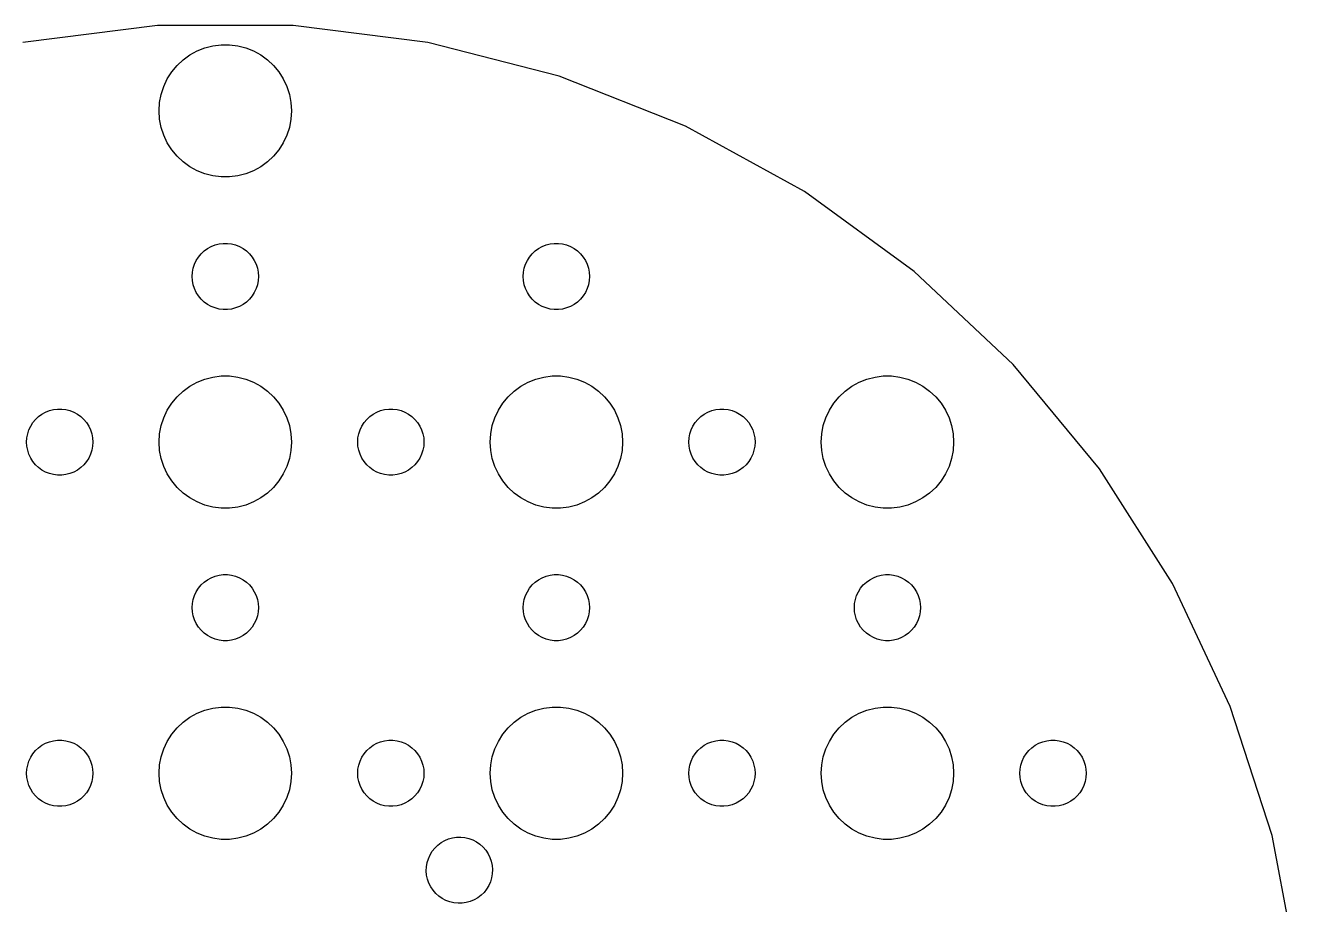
# Model space of a CAD drawing. Header units: metres. Extents: x -52 to 52, y -52 to 272.
# Drawn here: x -9.1 to 48.6, y 119.1 to 158.9 of the extents above; entities that cross this region are included whole.
import ezdxf

# ---------------------------------------------------------------- set-up
doc = ezdxf.new("R2010")
doc.units = ezdxf.units.M

msp = doc.modelspace()

# ---------------------------------------------------------------- linework, layer by layer
for p, q in [((-3.07462, 158.87), (-9.17535, 158.099)), ((3.07462, 158.87), (-3.07462, 158.87)), ((9.17535, 158.099), (3.07462, 158.87)), ((-0.927048, 157.853), (-0.562134, 157.947)), ((-0.562134, 157.947), (-0.18837, 157.994)), ((-0.18837, 157.994), (0.18837, 157.994)), ((0.18837, 157.994), (0.562134, 157.947)), ((0.562134, 157.947), (0.927048, 157.853)), ((15.1314, 156.57), (9.17535, 158.099)), ((-1.91226, 157.312), (-1.60747, 157.533)), ((-1.60747, 157.533), (-1.27733, 157.714)), ((-1.27733, 157.714), (-0.927048, 157.853)), ((0.927048, 157.853), (1.27733, 157.714)), ((1.27733, 157.714), (1.60747, 157.533)), ((1.60747, 157.533), (1.91226, 157.312)), ((-2.42705, 156.763), (-2.1869, 157.054)), ((-2.1869, 157.054), (-1.91226, 157.312)), ((1.91226, 157.312), (2.1869, 157.054)), ((2.1869, 157.054), (2.42705, 156.763)), ((-2.78932, 156.104), (-2.62891, 156.445)), ((-2.62891, 156.445), (-2.42705, 156.763)), ((2.42705, 156.763), (2.62891, 156.445)), ((2.62891, 156.445), (2.78932, 156.104)), ((20.8488, 154.306), (15.1314, 156.57)), ((-2.97633, 155.376), (-2.90575, 155.746)), ((-2.90575, 155.746), (-2.78932, 156.104)), ((2.78932, 156.104), (2.90575, 155.746)), ((2.90575, 155.746), (2.97633, 155.376)), ((-3, 155), (-2.97633, 155.376)), ((2.97633, 155.376), (3, 155)), ((-2.97633, 154.624), (-3, 155)), ((-2.90575, 154.254), (-2.97633, 154.624)), ((2.97633, 154.624), (2.90575, 154.254)), ((3, 155), (2.97633, 154.624)), ((-2.78932, 153.896), (-2.90575, 154.254)), ((-2.62891, 153.555), (-2.78932, 153.896)), ((2.78932, 153.896), (2.62891, 153.555)), ((2.90575, 154.254), (2.78932, 153.896)), ((26.2374, 151.344), (20.8488, 154.306)), ((-2.42705, 153.237), (-2.62891, 153.555)), ((2.62891, 153.555), (2.42705, 153.237)), ((-2.1869, 152.946), (-2.42705, 153.237)), ((-1.91226, 152.688), (-2.1869, 152.946)), ((2.1869, 152.946), (1.91226, 152.688)), ((2.42705, 153.237), (2.1869, 152.946)), ((-1.60747, 152.467), (-1.91226, 152.688)), ((-1.27733, 152.286), (-1.60747, 152.467)), ((-0.927048, 152.147), (-1.27733, 152.286)), ((1.27733, 152.286), (0.927048, 152.147)), ((1.60747, 152.467), (1.27733, 152.286)), ((1.91226, 152.688), (1.60747, 152.467)), ((-0.562134, 152.053), (-0.927048, 152.147)), ((-0.18837, 152.006), (-0.562134, 152.053)), ((0.18837, 152.006), (-0.18837, 152.006)), ((0.562134, 152.053), (0.18837, 152.006)), ((0.927048, 152.147), (0.562134, 152.053)), ((31.2123, 147.729), (26.2374, 151.344)), ((-0.956131, 148.656), (-0.803726, 148.766)), ((-0.803726, 148.766), (-0.638657, 148.857)), ((-0.638657, 148.857), (-0.463516, 148.927)), ((-0.463516, 148.927), (-0.281067, 148.973)), ((-0.281067, 148.973), (-0.094177, 148.997)), ((-0.094177, 148.997), (0.094177, 148.997)), ((0.094177, 148.997), (0.281067, 148.973)), ((0.281067, 148.973), (0.463516, 148.927)), ((0.463516, 148.927), (0.638657, 148.857)), ((0.638657, 148.857), (0.803726, 148.766)), ((0.803726, 148.766), (0.956131, 148.656)), ((14.0439, 148.656), (14.1963, 148.766)), ((14.1963, 148.766), (14.3613, 148.857)), ((14.3613, 148.857), (14.5365, 148.927)), ((14.5365, 148.927), (14.7189, 148.973)), ((14.7189, 148.973), (14.9058, 148.997)), ((14.9058, 148.997), (15.0942, 148.997)), ((15.0942, 148.997), (15.2811, 148.973)), ((15.2811, 148.973), (15.4635, 148.927)), ((15.4635, 148.927), (15.6387, 148.857)), ((15.6387, 148.857), (15.8037, 148.766)), ((15.8037, 148.766), (15.9561, 148.656)), ((-1.39465, 148.052), (-1.31445, 148.223)), ((-1.31445, 148.223), (-1.21352, 148.382)), ((-1.21352, 148.382), (-1.09344, 148.527)), ((-1.09344, 148.527), (-0.956131, 148.656)), ((0.956131, 148.656), (1.09344, 148.527)), ((1.09344, 148.527), (1.21352, 148.382)), ((1.21352, 148.382), (1.31445, 148.223)), ((1.31445, 148.223), (1.39465, 148.052)), ((13.6053, 148.052), (13.6855, 148.223)), ((13.6855, 148.223), (13.7865, 148.382)), ((13.7865, 148.382), (13.9065, 148.527)), ((13.9065, 148.527), (14.0439, 148.656)), ((15.9561, 148.656), (16.0934, 148.527)), ((16.0934, 148.527), (16.2135, 148.382)), ((16.2135, 148.382), (16.3145, 148.223)), ((16.3145, 148.223), (16.3947, 148.052)), ((-1.5, 147.5), (-1.48816, 147.688)), ((-1.48816, 147.688), (-1.45287, 147.873)), ((-1.45287, 147.873), (-1.39465, 148.052)), ((1.39465, 148.052), (1.45287, 147.873)), ((1.45287, 147.873), (1.48816, 147.688)), ((1.48816, 147.688), (1.5, 147.5)), ((13.5, 147.5), (13.5118, 147.688)), ((13.5118, 147.688), (13.5471, 147.873)), ((13.5471, 147.873), (13.6053, 148.052)), ((16.3947, 148.052), (16.4529, 147.873)), ((16.4529, 147.873), (16.4882, 147.688)), ((16.4882, 147.688), (16.5, 147.5)), ((35.6949, 143.52), (31.2123, 147.729)), ((-1.48816, 147.312), (-1.5, 147.5)), ((-1.45287, 147.127), (-1.48816, 147.312)), ((-1.39465, 146.948), (-1.45287, 147.127)), ((1.45287, 147.127), (1.39465, 146.948)), ((1.48816, 147.312), (1.45287, 147.127)), ((1.5, 147.5), (1.48816, 147.312)), ((13.5118, 147.312), (13.5, 147.5)), ((13.5471, 147.127), (13.5118, 147.312)), ((13.6053, 146.948), (13.5471, 147.127)), ((16.4529, 147.127), (16.3947, 146.948)), ((16.4882, 147.312), (16.4529, 147.127)), ((16.5, 147.5), (16.4882, 147.312)), ((-1.31445, 146.777), (-1.39465, 146.948)), ((-1.21352, 146.618), (-1.31445, 146.777)), ((-1.09344, 146.473), (-1.21352, 146.618)), ((-0.956131, 146.344), (-1.09344, 146.473)), ((1.09344, 146.473), (0.956131, 146.344)), ((1.21352, 146.618), (1.09344, 146.473)), ((1.31445, 146.777), (1.21352, 146.618)), ((1.39465, 146.948), (1.31445, 146.777)), ((13.6855, 146.777), (13.6053, 146.948)), ((13.7865, 146.618), (13.6855, 146.777)), ((13.9065, 146.473), (13.7865, 146.618)), ((14.0439, 146.344), (13.9065, 146.473)), ((16.0934, 146.473), (15.9561, 146.344)), ((16.2135, 146.618), (16.0934, 146.473)), ((16.3145, 146.777), (16.2135, 146.618)), ((16.3947, 146.948), (16.3145, 146.777)), ((-0.803726, 146.234), (-0.956131, 146.344)), ((-0.638657, 146.143), (-0.803726, 146.234)), ((-0.463516, 146.073), (-0.638657, 146.143)), ((-0.281067, 146.027), (-0.463516, 146.073)), ((-0.094177, 146.003), (-0.281067, 146.027)), ((0.094177, 146.003), (-0.094177, 146.003)), ((0.281067, 146.027), (0.094177, 146.003)), ((0.463516, 146.073), (0.281067, 146.027)), ((0.638657, 146.143), (0.463516, 146.073)), ((0.803726, 146.234), (0.638657, 146.143)), ((0.956131, 146.344), (0.803726, 146.234)), ((14.1963, 146.234), (14.0439, 146.344)), ((14.3613, 146.143), (14.1963, 146.234)), ((14.5365, 146.073), (14.3613, 146.143)), ((14.7189, 146.027), (14.5365, 146.073)), ((14.9058, 146.003), (14.7189, 146.027)), ((15.0942, 146.003), (14.9058, 146.003)), ((15.2811, 146.027), (15.0942, 146.003)), ((15.4635, 146.073), (15.2811, 146.027)), ((15.6387, 146.143), (15.4635, 146.073)), ((15.8037, 146.234), (15.6387, 146.143)), ((15.9561, 146.344), (15.8037, 146.234)), ((39.6146, 138.782), (35.6949, 143.52)), ((-0.927048, 142.853), (-0.562134, 142.947)), ((-0.562134, 142.947), (-0.18837, 142.994)), ((-0.18837, 142.994), (0.18837, 142.994)), ((0.18837, 142.994), (0.562134, 142.947)), ((0.562134, 142.947), (0.927048, 142.853)), ((14.0729, 142.853), (14.4379, 142.947)), ((14.4379, 142.947), (14.8116, 142.994)), ((14.8116, 142.994), (15.1884, 142.994)), ((15.1884, 142.994), (15.5621, 142.947)), ((15.5621, 142.947), (15.927, 142.853)), ((29.0729, 142.853), (29.4379, 142.947)), ((29.4379, 142.947), (29.8116, 142.994)), ((29.8116, 142.994), (30.1884, 142.994)), ((30.1884, 142.994), (30.5621, 142.947)), ((30.5621, 142.947), (30.927, 142.853)), ((-1.91226, 142.312), (-1.60747, 142.533)), ((-1.60747, 142.533), (-1.27733, 142.714)), ((-1.27733, 142.714), (-0.927048, 142.853)), ((0.927048, 142.853), (1.27733, 142.714)), ((1.27733, 142.714), (1.60747, 142.533)), ((1.60747, 142.533), (1.91226, 142.312)), ((13.0877, 142.312), (13.3925, 142.533)), ((13.3925, 142.533), (13.7227, 142.714)), ((13.7227, 142.714), (14.0729, 142.853)), ((15.927, 142.853), (16.2773, 142.714)), ((16.2773, 142.714), (16.6075, 142.533)), ((16.6075, 142.533), (16.9123, 142.312)), ((28.0877, 142.312), (28.3925, 142.533)), ((28.3925, 142.533), (28.7227, 142.714)), ((28.7227, 142.714), (29.0729, 142.853)), ((30.927, 142.853), (31.2773, 142.714)), ((31.2773, 142.714), (31.6075, 142.533)), ((31.6075, 142.533), (31.9123, 142.312)), ((-2.42705, 141.763), (-2.1869, 142.054)), ((-2.1869, 142.054), (-1.91226, 142.312)), ((1.91226, 142.312), (2.1869, 142.054)), ((2.1869, 142.054), (2.42705, 141.763)), ((12.5729, 141.763), (12.8131, 142.054)), ((12.8131, 142.054), (13.0877, 142.312)), ((16.9123, 142.312), (17.1869, 142.054)), ((17.1869, 142.054), (17.427, 141.763)), ((27.5729, 141.763), (27.8131, 142.054)), ((27.8131, 142.054), (28.0877, 142.312)), ((31.9123, 142.312), (32.1869, 142.054)), ((32.1869, 142.054), (32.427, 141.763)), ((-8.45613, 141.156), (-8.30373, 141.266)), ((-8.30373, 141.266), (-8.13866, 141.357)), ((-8.13866, 141.357), (-7.96352, 141.427)), ((-7.96352, 141.427), (-7.78107, 141.473)), ((-7.78107, 141.473), (-7.59418, 141.497)), ((-7.59418, 141.497), (-7.40581, 141.497)), ((-7.40581, 141.497), (-7.21892, 141.473)), ((-7.21892, 141.473), (-7.03647, 141.427)), ((-7.03647, 141.427), (-6.86133, 141.357)), ((-6.86133, 141.357), (-6.69626, 141.266)), ((-6.69626, 141.266), (-6.54385, 141.156)), ((-2.78932, 141.104), (-2.62891, 141.445)), ((-2.62891, 141.445), (-2.42705, 141.763)), ((2.42705, 141.763), (2.62891, 141.445)), ((2.62891, 141.445), (2.78932, 141.104)), ((6.54385, 141.156), (6.69626, 141.266)), ((6.69626, 141.266), (6.86133, 141.357)), ((6.86133, 141.357), (7.03647, 141.427)), ((7.03647, 141.427), (7.21892, 141.473)), ((7.21892, 141.473), (7.40581, 141.497)), ((7.40581, 141.497), (7.59418, 141.497)), ((7.59418, 141.497), (7.78107, 141.473)), ((7.78107, 141.473), (7.96352, 141.427)), ((7.96352, 141.427), (8.13866, 141.357)), ((8.13866, 141.357), (8.30373, 141.266)), ((8.30373, 141.266), (8.45613, 141.156)), ((12.2107, 141.104), (12.3711, 141.445)), ((12.3711, 141.445), (12.5729, 141.763)), ((17.427, 141.763), (17.6289, 141.445)), ((17.6289, 141.445), (17.7893, 141.104)), ((21.5439, 141.156), (21.6963, 141.266)), ((21.6963, 141.266), (21.8613, 141.357)), ((21.8613, 141.357), (22.0365, 141.427)), ((22.0365, 141.427), (22.2189, 141.473)), ((22.2189, 141.473), (22.4058, 141.497)), ((22.4058, 141.497), (22.5942, 141.497)), ((22.5942, 141.497), (22.7811, 141.473)), ((22.7811, 141.473), (22.9635, 141.427)), ((22.9635, 141.427), (23.1387, 141.357)), ((23.1387, 141.357), (23.3037, 141.266)), ((23.3037, 141.266), (23.4561, 141.156)), ((27.2107, 141.104), (27.3711, 141.445)), ((27.3711, 141.445), (27.5729, 141.763)), ((32.427, 141.763), (32.6289, 141.445)), ((32.6289, 141.445), (32.7893, 141.104)), ((-8.89465, 140.552), (-8.81445, 140.723)), ((-8.81445, 140.723), (-8.71352, 140.882)), ((-8.71352, 140.882), (-8.59344, 141.027)), ((-8.59344, 141.027), (-8.45613, 141.156)), ((-6.54385, 141.156), (-6.40654, 141.027)), ((-6.40654, 141.027), (-6.28647, 140.882)), ((-6.28647, 140.882), (-6.18553, 140.723)), ((-6.18553, 140.723), (-6.10533, 140.552)), ((-2.97633, 140.376), (-2.90575, 140.746)), ((-2.90575, 140.746), (-2.78932, 141.104)), ((2.78932, 141.104), (2.90575, 140.746)), ((2.90575, 140.746), (2.97633, 140.376)), ((6.10533, 140.552), (6.18553, 140.723)), ((6.18553, 140.723), (6.28647, 140.882)), ((6.28647, 140.882), (6.40654, 141.027)), ((6.40654, 141.027), (6.54385, 141.156)), ((8.45613, 141.156), (8.59344, 141.027)), ((8.59344, 141.027), (8.71352, 140.882)), ((8.71352, 140.882), (8.81445, 140.723)), ((8.81445, 140.723), (8.89465, 140.552)), ((12.0237, 140.376), (12.0942, 140.746)), ((12.0942, 140.746), (12.2107, 141.104)), ((17.7893, 141.104), (17.9057, 140.746)), ((17.9057, 140.746), (17.9763, 140.376)), ((21.1053, 140.552), (21.1855, 140.723)), ((21.1855, 140.723), (21.2865, 140.882)), ((21.2865, 140.882), (21.4065, 141.027)), ((21.4065, 141.027), (21.5439, 141.156)), ((23.4561, 141.156), (23.5934, 141.027)), ((23.5934, 141.027), (23.7135, 140.882)), ((23.7135, 140.882), (23.8145, 140.723)), ((23.8145, 140.723), (23.8947, 140.552)), ((27.0237, 140.376), (27.0942, 140.746)), ((27.0942, 140.746), (27.2107, 141.104)), ((32.7893, 141.104), (32.9057, 140.746)), ((32.9057, 140.746), (32.9763, 140.376)), ((-9, 140), (-8.98816, 140.188)), ((-8.98816, 140.188), (-8.95287, 140.373)), ((-8.95287, 140.373), (-8.89465, 140.552)), ((-6.10533, 140.552), (-6.04712, 140.373)), ((-6.04712, 140.373), (-6.01183, 140.188)), ((-6.01183, 140.188), (-6, 140)), ((-3, 140), (-2.97633, 140.376)), ((2.97633, 140.376), (3, 140)), ((6, 140), (6.01183, 140.188)), ((6.01183, 140.188), (6.04712, 140.373)), ((6.04712, 140.373), (6.10533, 140.552)), ((8.89465, 140.552), (8.95287, 140.373)), ((8.95287, 140.373), (8.98816, 140.188)), ((8.98816, 140.188), (9, 140)), ((12, 140), (12.0237, 140.376)), ((17.9763, 140.376), (18, 140)), ((21, 140), (21.0118, 140.188)), ((21.0118, 140.188), (21.0471, 140.373)), ((21.0471, 140.373), (21.1053, 140.552)), ((23.8947, 140.552), (23.9529, 140.373)), ((23.9529, 140.373), (23.9882, 140.188)), ((23.9882, 140.188), (24, 140)), ((27, 140), (27.0237, 140.376)), ((32.9763, 140.376), (33, 140)), ((-8.98816, 139.812), (-9, 140)), ((-8.95287, 139.627), (-8.98816, 139.812)), ((-8.89465, 139.448), (-8.95287, 139.627)), ((-6.04712, 139.627), (-6.10533, 139.448)), ((-6.01183, 139.812), (-6.04712, 139.627)), ((-6, 140), (-6.01183, 139.812)), ((-2.97633, 139.624), (-3, 140)), ((-2.90575, 139.254), (-2.97633, 139.624)), ((2.97633, 139.624), (2.90575, 139.254)), ((3, 140), (2.97633, 139.624)), ((6.01183, 139.812), (6, 140)), ((6.04712, 139.627), (6.01183, 139.812)), ((6.10533, 139.448), (6.04712, 139.627)), ((8.95287, 139.627), (8.89465, 139.448)), ((8.98816, 139.812), (8.95287, 139.627)), ((9, 140), (8.98816, 139.812)), ((12.0237, 139.624), (12, 140)), ((12.0942, 139.254), (12.0237, 139.624)), ((17.9763, 139.624), (17.9057, 139.254)), ((18, 140), (17.9763, 139.624)), ((21.0118, 139.812), (21, 140)), ((21.0471, 139.627), (21.0118, 139.812)), ((21.1053, 139.448), (21.0471, 139.627)), ((23.9529, 139.627), (23.8947, 139.448)), ((23.9882, 139.812), (23.9529, 139.627)), ((24, 140), (23.9882, 139.812)), ((27.0237, 139.624), (27, 140)), ((27.0942, 139.254), (27.0237, 139.624)), ((32.9763, 139.624), (32.9057, 139.254)), ((33, 140), (32.9763, 139.624)), ((-8.81445, 139.277), (-8.89465, 139.448)), ((-8.71352, 139.118), (-8.81445, 139.277)), ((-8.59344, 138.973), (-8.71352, 139.118)), ((-8.45613, 138.844), (-8.59344, 138.973)), ((-6.40654, 138.973), (-6.54385, 138.844)), ((-6.28647, 139.118), (-6.40654, 138.973)), ((-6.18553, 139.277), (-6.28647, 139.118)), ((-6.10533, 139.448), (-6.18553, 139.277)), ((-2.78932, 138.896), (-2.90575, 139.254)), ((2.90575, 139.254), (2.78932, 138.896)), ((6.18553, 139.277), (6.10533, 139.448)), ((6.28647, 139.118), (6.18553, 139.277)), ((6.40654, 138.973), (6.28647, 139.118)), ((6.54385, 138.844), (6.40654, 138.973)), ((8.59344, 138.973), (8.45613, 138.844)), ((8.71352, 139.118), (8.59344, 138.973)), ((8.81445, 139.277), (8.71352, 139.118)), ((8.89465, 139.448), (8.81445, 139.277)), ((12.2107, 138.896), (12.0942, 139.254)), ((17.9057, 139.254), (17.7893, 138.896)), ((21.1855, 139.277), (21.1053, 139.448)), ((21.2865, 139.118), (21.1855, 139.277)), ((21.4065, 138.973), (21.2865, 139.118)), ((21.5439, 138.844), (21.4065, 138.973)), ((23.5934, 138.973), (23.4561, 138.844)), ((23.7135, 139.118), (23.5934, 138.973)), ((23.8145, 139.277), (23.7135, 139.118)), ((23.8947, 139.448), (23.8145, 139.277)), ((27.2107, 138.896), (27.0942, 139.254)), ((32.9057, 139.254), (32.7893, 138.896)), ((-8.30373, 138.734), (-8.45613, 138.844)), ((-8.13866, 138.643), (-8.30373, 138.734)), ((-7.96352, 138.573), (-8.13866, 138.643)), ((-7.78107, 138.527), (-7.96352, 138.573)), ((-7.59418, 138.503), (-7.78107, 138.527)), ((-7.40581, 138.503), (-7.59418, 138.503)), ((-7.21892, 138.527), (-7.40581, 138.503)), ((-7.03647, 138.573), (-7.21892, 138.527)), ((-6.86133, 138.643), (-7.03647, 138.573)), ((-6.69626, 138.734), (-6.86133, 138.643)), ((-6.54385, 138.844), (-6.69626, 138.734)), ((-2.62891, 138.555), (-2.78932, 138.896)), ((-2.42705, 138.237), (-2.62891, 138.555)), ((2.62891, 138.555), (2.42705, 138.237)), ((2.78932, 138.896), (2.62891, 138.555)), ((6.69626, 138.734), (6.54385, 138.844)), ((6.86133, 138.643), (6.69626, 138.734)), ((7.03647, 138.573), (6.86133, 138.643)), ((7.21892, 138.527), (7.03647, 138.573)), ((7.40581, 138.503), (7.21892, 138.527)), ((7.59418, 138.503), (7.40581, 138.503)), ((7.78107, 138.527), (7.59418, 138.503)), ((7.96352, 138.573), (7.78107, 138.527)), ((8.13866, 138.643), (7.96352, 138.573)), ((8.30373, 138.734), (8.13866, 138.643)), ((8.45613, 138.844), (8.30373, 138.734)), ((12.3711, 138.555), (12.2107, 138.896)), ((12.5729, 138.237), (12.3711, 138.555)), ((17.6289, 138.555), (17.427, 138.237)), ((17.7893, 138.896), (17.6289, 138.555)), ((21.6963, 138.734), (21.5439, 138.844)), ((21.8613, 138.643), (21.6963, 138.734)), ((22.0365, 138.573), (21.8613, 138.643)), ((22.2189, 138.527), (22.0365, 138.573)), ((22.4058, 138.503), (22.2189, 138.527)), ((22.5942, 138.503), (22.4058, 138.503)), ((22.7811, 138.527), (22.5942, 138.503)), ((22.9635, 138.573), (22.7811, 138.527)), ((23.1387, 138.643), (22.9635, 138.573)), ((23.3037, 138.734), (23.1387, 138.643)), ((23.4561, 138.844), (23.3037, 138.734)), ((27.3711, 138.555), (27.2107, 138.896)), ((27.5729, 138.237), (27.3711, 138.555)), ((32.6289, 138.555), (32.427, 138.237)), ((32.7893, 138.896), (32.6289, 138.555)), ((42.9095, 133.59), (39.6146, 138.782)), ((-2.1869, 137.946), (-2.42705, 138.237)), ((-1.91226, 137.688), (-2.1869, 137.946)), ((2.1869, 137.946), (1.91226, 137.688)), ((2.42705, 138.237), (2.1869, 137.946)), ((12.8131, 137.946), (12.5729, 138.237)), ((13.0877, 137.688), (12.8131, 137.946)), ((17.1869, 137.946), (16.9123, 137.688)), ((17.427, 138.237), (17.1869, 137.946)), ((27.8131, 137.946), (27.5729, 138.237)), ((28.0877, 137.688), (27.8131, 137.946)), ((32.1869, 137.946), (31.9123, 137.688)), ((32.427, 138.237), (32.1869, 137.946)), ((-1.60747, 137.467), (-1.91226, 137.688)), ((-1.27733, 137.286), (-1.60747, 137.467)), ((-0.927048, 137.147), (-1.27733, 137.286)), ((1.27733, 137.286), (0.927048, 137.147)), ((1.60747, 137.467), (1.27733, 137.286)), ((1.91226, 137.688), (1.60747, 137.467)), ((13.3925, 137.467), (13.0877, 137.688)), ((13.7227, 137.286), (13.3925, 137.467)), ((14.0729, 137.147), (13.7227, 137.286)), ((16.2773, 137.286), (15.927, 137.147)), ((16.6075, 137.467), (16.2773, 137.286)), ((16.9123, 137.688), (16.6075, 137.467)), ((28.3925, 137.467), (28.0877, 137.688)), ((28.7227, 137.286), (28.3925, 137.467)), ((29.0729, 137.147), (28.7227, 137.286)), ((31.2773, 137.286), (30.927, 137.147)), ((31.6075, 137.467), (31.2773, 137.286)), ((31.9123, 137.688), (31.6075, 137.467)), ((-0.562134, 137.053), (-0.927048, 137.147)), ((-0.18837, 137.006), (-0.562134, 137.053)), ((0.18837, 137.006), (-0.18837, 137.006)), ((0.562134, 137.053), (0.18837, 137.006)), ((0.927048, 137.147), (0.562134, 137.053)), ((14.4379, 137.053), (14.0729, 137.147)), ((14.8116, 137.006), (14.4379, 137.053)), ((15.1884, 137.006), (14.8116, 137.006)), ((15.5621, 137.053), (15.1884, 137.006)), ((15.927, 137.147), (15.5621, 137.053)), ((29.4379, 137.053), (29.0729, 137.147)), ((29.8116, 137.006), (29.4379, 137.053)), ((30.1884, 137.006), (29.8116, 137.006)), ((30.5621, 137.053), (30.1884, 137.006)), ((30.927, 137.147), (30.5621, 137.053)), ((-0.956131, 133.656), (-0.803726, 133.766)), ((-0.803726, 133.766), (-0.638657, 133.857)), ((-0.638657, 133.857), (-0.463516, 133.927)), ((-0.463516, 133.927), (-0.281067, 133.973)), ((-0.281067, 133.973), (-0.094177, 133.997)), ((-0.094177, 133.997), (0.094177, 133.997)), ((0.094177, 133.997), (0.281067, 133.973)), ((0.281067, 133.973), (0.463516, 133.927)), ((0.463516, 133.927), (0.638657, 133.857)), ((0.638657, 133.857), (0.803726, 133.766)), ((0.803726, 133.766), (0.956131, 133.656)), ((14.0439, 133.656), (14.1963, 133.766)), ((14.1963, 133.766), (14.3613, 133.857)), ((14.3613, 133.857), (14.5365, 133.927)), ((14.5365, 133.927), (14.7189, 133.973)), ((14.7189, 133.973), (14.9058, 133.997)), ((14.9058, 133.997), (15.0942, 133.997)), ((15.0942, 133.997), (15.2811, 133.973)), ((15.2811, 133.973), (15.4635, 133.927)), ((15.4635, 133.927), (15.6387, 133.857)), ((15.6387, 133.857), (15.8037, 133.766)), ((15.8037, 133.766), (15.9561, 133.656)), ((29.0439, 133.656), (29.1963, 133.766)), ((29.1963, 133.766), (29.3613, 133.857)), ((29.3613, 133.857), (29.5365, 133.927)), ((29.5365, 133.927), (29.7189, 133.973)), ((29.7189, 133.973), (29.9058, 133.997)), ((29.9058, 133.997), (30.0942, 133.997)), ((30.0942, 133.997), (30.2811, 133.973)), ((30.2811, 133.973), (30.4635, 133.927)), ((30.4635, 133.927), (30.6387, 133.857)), ((30.6387, 133.857), (30.8037, 133.766)), ((30.8037, 133.766), (30.9561, 133.656)), ((-1.39465, 133.052), (-1.31445, 133.223)), ((-1.31445, 133.223), (-1.21352, 133.382)), ((-1.21352, 133.382), (-1.09344, 133.527)), ((-1.09344, 133.527), (-0.956131, 133.656)), ((0.956131, 133.656), (1.09344, 133.527)), ((1.09344, 133.527), (1.21352, 133.382)), ((1.21352, 133.382), (1.31445, 133.223)), ((1.31445, 133.223), (1.39465, 133.052)), ((13.6053, 133.052), (13.6855, 133.223)), ((13.6855, 133.223), (13.7865, 133.382)), ((13.7865, 133.382), (13.9065, 133.527)), ((13.9065, 133.527), (14.0439, 133.656)), ((15.9561, 133.656), (16.0934, 133.527)), ((16.0934, 133.527), (16.2135, 133.382)), ((16.2135, 133.382), (16.3145, 133.223)), ((16.3145, 133.223), (16.3947, 133.052)), ((28.6053, 133.052), (28.6855, 133.223)), ((28.6855, 133.223), (28.7865, 133.382)), ((28.7865, 133.382), (28.9065, 133.527)), ((28.9065, 133.527), (29.0439, 133.656)), ((30.9561, 133.656), (31.0934, 133.527)), ((31.0934, 133.527), (31.2135, 133.382)), ((31.2135, 133.382), (31.3145, 133.223)), ((31.3145, 133.223), (31.3947, 133.052)), ((45.5277, 128.026), (42.9095, 133.59)), ((-1.5, 132.5), (-1.48816, 132.688)), ((-1.48816, 132.688), (-1.45287, 132.873)), ((-1.45287, 132.873), (-1.39465, 133.052)), ((1.39465, 133.052), (1.45287, 132.873)), ((1.45287, 132.873), (1.48816, 132.688)), ((1.48816, 132.688), (1.5, 132.5)), ((13.5, 132.5), (13.5118, 132.688)), ((13.5118, 132.688), (13.5471, 132.873)), ((13.5471, 132.873), (13.6053, 133.052)), ((16.3947, 133.052), (16.4529, 132.873)), ((16.4529, 132.873), (16.4882, 132.688)), ((16.4882, 132.688), (16.5, 132.5)), ((28.5, 132.5), (28.5118, 132.688)), ((28.5118, 132.688), (28.5471, 132.873)), ((28.5471, 132.873), (28.6053, 133.052)), ((31.3947, 133.052), (31.4529, 132.873)), ((31.4529, 132.873), (31.4882, 132.688)), ((31.4882, 132.688), (31.5, 132.5)), ((-1.48816, 132.312), (-1.5, 132.5)), ((-1.45287, 132.127), (-1.48816, 132.312)), ((-1.39465, 131.948), (-1.45287, 132.127)), ((1.45287, 132.127), (1.39465, 131.948)), ((1.48816, 132.312), (1.45287, 132.127)), ((1.5, 132.5), (1.48816, 132.312)), ((13.5118, 132.312), (13.5, 132.5)), ((13.5471, 132.127), (13.5118, 132.312)), ((13.6053, 131.948), (13.5471, 132.127)), ((16.4529, 132.127), (16.3947, 131.948)), ((16.4882, 132.312), (16.4529, 132.127)), ((16.5, 132.5), (16.4882, 132.312)), ((28.5118, 132.312), (28.5, 132.5)), ((28.5471, 132.127), (28.5118, 132.312)), ((28.6053, 131.948), (28.5471, 132.127)), ((31.4529, 132.127), (31.3947, 131.948)), ((31.4882, 132.312), (31.4529, 132.127)), ((31.5, 132.5), (31.4882, 132.312)), ((-1.31445, 131.777), (-1.39465, 131.948)), ((-1.21352, 131.618), (-1.31445, 131.777)), ((-1.09344, 131.473), (-1.21352, 131.618)), ((-0.956131, 131.344), (-1.09344, 131.473)), ((1.09344, 131.473), (0.956131, 131.344)), ((1.21352, 131.618), (1.09344, 131.473)), ((1.31445, 131.777), (1.21352, 131.618)), ((1.39465, 131.948), (1.31445, 131.777)), ((13.6855, 131.777), (13.6053, 131.948)), ((13.7865, 131.618), (13.6855, 131.777)), ((13.9065, 131.473), (13.7865, 131.618)), ((14.0439, 131.344), (13.9065, 131.473)), ((16.0934, 131.473), (15.9561, 131.344)), ((16.2135, 131.618), (16.0934, 131.473)), ((16.3145, 131.777), (16.2135, 131.618)), ((16.3947, 131.948), (16.3145, 131.777)), ((28.6855, 131.777), (28.6053, 131.948)), ((28.7865, 131.618), (28.6855, 131.777)), ((28.9065, 131.473), (28.7865, 131.618)), ((29.0439, 131.344), (28.9065, 131.473)), ((31.0934, 131.473), (30.9561, 131.344)), ((31.2135, 131.618), (31.0934, 131.473)), ((31.3145, 131.777), (31.2135, 131.618)), ((31.3947, 131.948), (31.3145, 131.777)), ((-0.803726, 131.234), (-0.956131, 131.344)), ((-0.638657, 131.143), (-0.803726, 131.234)), ((-0.463516, 131.073), (-0.638657, 131.143)), ((-0.281067, 131.027), (-0.463516, 131.073)), ((-0.094177, 131.003), (-0.281067, 131.027)), ((0.094177, 131.003), (-0.094177, 131.003)), ((0.281067, 131.027), (0.094177, 131.003)), ((0.463516, 131.073), (0.281067, 131.027)), ((0.638657, 131.143), (0.463516, 131.073)), ((0.803726, 131.234), (0.638657, 131.143)), ((0.956131, 131.344), (0.803726, 131.234)), ((14.1963, 131.234), (14.0439, 131.344)), ((14.3613, 131.143), (14.1963, 131.234)), ((14.5365, 131.073), (14.3613, 131.143)), ((14.7189, 131.027), (14.5365, 131.073)), ((14.9058, 131.003), (14.7189, 131.027)), ((15.0942, 131.003), (14.9058, 131.003)), ((15.2811, 131.027), (15.0942, 131.003)), ((15.4635, 131.073), (15.2811, 131.027)), ((15.6387, 131.143), (15.4635, 131.073)), ((15.8037, 131.234), (15.6387, 131.143)), ((15.9561, 131.344), (15.8037, 131.234)), ((29.1963, 131.234), (29.0439, 131.344)), ((29.3613, 131.143), (29.1963, 131.234)), ((29.5365, 131.073), (29.3613, 131.143)), ((29.7189, 131.027), (29.5365, 131.073)), ((29.9058, 131.003), (29.7189, 131.027)), ((30.0942, 131.003), (29.9058, 131.003)), ((30.2811, 131.027), (30.0942, 131.003)), ((30.4635, 131.073), (30.2811, 131.027)), ((30.6387, 131.143), (30.4635, 131.073)), ((30.8037, 131.234), (30.6387, 131.143)), ((30.9561, 131.344), (30.8037, 131.234)), ((-0.562134, 127.947), (-0.18837, 127.994)), ((-0.18837, 127.994), (0.18837, 127.994)), ((0.18837, 127.994), (0.562134, 127.947)), ((14.4379, 127.947), (14.8116, 127.994)), ((14.8116, 127.994), (15.1884, 127.994)), ((15.1884, 127.994), (15.5621, 127.947)), ((29.4379, 127.947), (29.8116, 127.994)), ((29.8116, 127.994), (30.1884, 127.994)), ((30.1884, 127.994), (30.5621, 127.947)), ((47.4279, 122.177), (45.5277, 128.026)), ((-1.91226, 127.312), (-1.60747, 127.533)), ((-1.60747, 127.533), (-1.27733, 127.714)), ((-1.27733, 127.714), (-0.927048, 127.853)), ((-0.927048, 127.853), (-0.562134, 127.947)), ((0.562134, 127.947), (0.927048, 127.853)), ((0.927048, 127.853), (1.27733, 127.714)), ((1.27733, 127.714), (1.60747, 127.533)), ((1.60747, 127.533), (1.91226, 127.312)), ((13.0877, 127.312), (13.3925, 127.533)), ((13.3925, 127.533), (13.7227, 127.714)), ((13.7227, 127.714), (14.0729, 127.853)), ((14.0729, 127.853), (14.4379, 127.947)), ((15.5621, 127.947), (15.927, 127.853)), ((15.927, 127.853), (16.2773, 127.714)), ((16.2773, 127.714), (16.6075, 127.533)), ((16.6075, 127.533), (16.9123, 127.312)), ((28.0877, 127.312), (28.3925, 127.533)), ((28.3925, 127.533), (28.7227, 127.714)), ((28.7227, 127.714), (29.0729, 127.853)), ((29.0729, 127.853), (29.4379, 127.947)), ((30.5621, 127.947), (30.927, 127.853)), ((30.927, 127.853), (31.2773, 127.714)), ((31.2773, 127.714), (31.6075, 127.533)), ((31.6075, 127.533), (31.9123, 127.312)), ((-2.42705, 126.763), (-2.1869, 127.054)), ((-2.1869, 127.054), (-1.91226, 127.312)), ((1.91226, 127.312), (2.1869, 127.054)), ((2.1869, 127.054), (2.42705, 126.763)), ((12.5729, 126.763), (12.8131, 127.054)), ((12.8131, 127.054), (13.0877, 127.312)), ((16.9123, 127.312), (17.1869, 127.054)), ((17.1869, 127.054), (17.427, 126.763)), ((27.5729, 126.763), (27.8131, 127.054)), ((27.8131, 127.054), (28.0877, 127.312)), ((31.9123, 127.312), (32.1869, 127.054)), ((32.1869, 127.054), (32.427, 126.763)), ((-8.45613, 126.156), (-8.30373, 126.266)), ((-8.30373, 126.266), (-8.13866, 126.357)), ((-8.13866, 126.357), (-7.96352, 126.427)), ((-7.96352, 126.427), (-7.78107, 126.473)), ((-7.78107, 126.473), (-7.59418, 126.497)), ((-7.59418, 126.497), (-7.40581, 126.497)), ((-7.40581, 126.497), (-7.21892, 126.473)), ((-7.21892, 126.473), (-7.03647, 126.427)), ((-7.03647, 126.427), (-6.86133, 126.357)), ((-6.86133, 126.357), (-6.69626, 126.266)), ((-6.69626, 126.266), (-6.54385, 126.156)), ((-2.78932, 126.104), (-2.62891, 126.445)), ((-2.62891, 126.445), (-2.42705, 126.763)), ((2.42705, 126.763), (2.62891, 126.445)), ((2.62891, 126.445), (2.78932, 126.104)), ((6.54385, 126.156), (6.69626, 126.266)), ((6.69626, 126.266), (6.86133, 126.357)), ((6.86133, 126.357), (7.03647, 126.427)), ((7.03647, 126.427), (7.21892, 126.473)), ((7.21892, 126.473), (7.40581, 126.497)), ((7.40581, 126.497), (7.59418, 126.497)), ((7.59418, 126.497), (7.78107, 126.473)), ((7.78107, 126.473), (7.96352, 126.427)), ((7.96352, 126.427), (8.13866, 126.357)), ((8.13866, 126.357), (8.30373, 126.266)), ((8.30373, 126.266), (8.45613, 126.156)), ((12.2107, 126.104), (12.3711, 126.445)), ((12.3711, 126.445), (12.5729, 126.763)), ((17.427, 126.763), (17.6289, 126.445)), ((17.6289, 126.445), (17.7893, 126.104)), ((21.5439, 126.156), (21.6963, 126.266)), ((21.6963, 126.266), (21.8613, 126.357)), ((21.8613, 126.357), (22.0365, 126.427)), ((22.0365, 126.427), (22.2189, 126.473)), ((22.2189, 126.473), (22.4058, 126.497)), ((22.4058, 126.497), (22.5942, 126.497)), ((22.5942, 126.497), (22.7811, 126.473)), ((22.7811, 126.473), (22.9635, 126.427)), ((22.9635, 126.427), (23.1387, 126.357)), ((23.1387, 126.357), (23.3037, 126.266)), ((23.3037, 126.266), (23.4561, 126.156)), ((27.2107, 126.104), (27.3711, 126.445)), ((27.3711, 126.445), (27.5729, 126.763)), ((32.427, 126.763), (32.6289, 126.445)), ((32.6289, 126.445), (32.7893, 126.104)), ((36.5439, 126.156), (36.6963, 126.266)), ((36.6963, 126.266), (36.8613, 126.357)), ((36.8613, 126.357), (37.0365, 126.427)), ((37.0365, 126.427), (37.2189, 126.473)), ((37.2189, 126.473), (37.4058, 126.497)), ((37.4058, 126.497), (37.5942, 126.497)), ((37.5942, 126.497), (37.7811, 126.473)), ((37.7811, 126.473), (37.9635, 126.427)), ((37.9635, 126.427), (38.1387, 126.357)), ((38.1387, 126.357), (38.3037, 126.266)), ((38.3037, 126.266), (38.4561, 126.156)), ((-8.89465, 125.552), (-8.81445, 125.723)), ((-8.81445, 125.723), (-8.71352, 125.882)), ((-8.71352, 125.882), (-8.59344, 126.027)), ((-8.59344, 126.027), (-8.45613, 126.156)), ((-6.54385, 126.156), (-6.40654, 126.027)), ((-6.40654, 126.027), (-6.28647, 125.882)), ((-6.28647, 125.882), (-6.18553, 125.723)), ((-6.18553, 125.723), (-6.10533, 125.552)), ((-2.97633, 125.376), (-2.90575, 125.746)), ((-2.90575, 125.746), (-2.78932, 126.104)), ((2.78932, 126.104), (2.90575, 125.746)), ((2.90575, 125.746), (2.97633, 125.376)), ((6.10533, 125.552), (6.18553, 125.723)), ((6.18553, 125.723), (6.28647, 125.882)), ((6.28647, 125.882), (6.40654, 126.027)), ((6.40654, 126.027), (6.54385, 126.156)), ((8.45613, 126.156), (8.59344, 126.027)), ((8.59344, 126.027), (8.71352, 125.882)), ((8.71352, 125.882), (8.81445, 125.723)), ((8.81445, 125.723), (8.89465, 125.552)), ((12.0237, 125.376), (12.0942, 125.746)), ((12.0942, 125.746), (12.2107, 126.104)), ((17.7893, 126.104), (17.9057, 125.746)), ((17.9057, 125.746), (17.9763, 125.376)), ((21.1053, 125.552), (21.1855, 125.723)), ((21.1855, 125.723), (21.2865, 125.882)), ((21.2865, 125.882), (21.4065, 126.027)), ((21.4065, 126.027), (21.5439, 126.156)), ((23.4561, 126.156), (23.5934, 126.027)), ((23.5934, 126.027), (23.7135, 125.882)), ((23.7135, 125.882), (23.8145, 125.723)), ((23.8145, 125.723), (23.8947, 125.552)), ((27.0237, 125.376), (27.0942, 125.746)), ((27.0942, 125.746), (27.2107, 126.104)), ((32.7893, 126.104), (32.9057, 125.746)), ((32.9057, 125.746), (32.9763, 125.376)), ((36.1053, 125.552), (36.1855, 125.723)), ((36.1855, 125.723), (36.2865, 125.882)), ((36.2865, 125.882), (36.4065, 126.027)), ((36.4065, 126.027), (36.5439, 126.156)), ((38.4561, 126.156), (38.5934, 126.027)), ((38.5934, 126.027), (38.7135, 125.882)), ((38.7135, 125.882), (38.8145, 125.723)), ((38.8145, 125.723), (38.8947, 125.552)), ((-9, 125), (-8.98816, 125.188)), ((-8.98816, 125.188), (-8.95287, 125.373)), ((-8.95287, 125.373), (-8.89465, 125.552)), ((-6.10533, 125.552), (-6.04712, 125.373)), ((-6.04712, 125.373), (-6.01183, 125.188)), ((-6.01183, 125.188), (-6, 125)), ((-3, 125), (-2.97633, 125.376)), ((2.97633, 125.376), (3, 125)), ((6, 125), (6.01183, 125.188)), ((6.01183, 125.188), (6.04712, 125.373)), ((6.04712, 125.373), (6.10533, 125.552)), ((8.89465, 125.552), (8.95287, 125.373)), ((8.95287, 125.373), (8.98816, 125.188)), ((8.98816, 125.188), (9, 125)), ((12, 125), (12.0237, 125.376)), ((17.9763, 125.376), (18, 125)), ((21, 125), (21.0118, 125.188)), ((21.0118, 125.188), (21.0471, 125.373)), ((21.0471, 125.373), (21.1053, 125.552)), ((23.8947, 125.552), (23.9529, 125.373)), ((23.9529, 125.373), (23.9882, 125.188)), ((23.9882, 125.188), (24, 125)), ((27, 125), (27.0237, 125.376)), ((32.9763, 125.376), (33, 125)), ((36, 125), (36.0118, 125.188)), ((36.0118, 125.188), (36.0471, 125.373)), ((36.0471, 125.373), (36.1053, 125.552)), ((38.8947, 125.552), (38.9529, 125.373)), ((38.9529, 125.373), (38.9882, 125.188)), ((38.9882, 125.188), (39, 125)), ((-8.98816, 124.812), (-9, 125)), ((-8.95287, 124.627), (-8.98816, 124.812)), ((-8.89465, 124.448), (-8.95287, 124.627)), ((-6.04712, 124.627), (-6.10533, 124.448)), ((-6.01183, 124.812), (-6.04712, 124.627)), ((-6, 125), (-6.01183, 124.812)), ((-2.97633, 124.624), (-3, 125)), ((-2.90575, 124.254), (-2.97633, 124.624)), ((2.97633, 124.624), (2.90575, 124.254)), ((3, 125), (2.97633, 124.624)), ((6.01183, 124.812), (6, 125)), ((6.04712, 124.627), (6.01183, 124.812)), ((6.10533, 124.448), (6.04712, 124.627)), ((8.95287, 124.627), (8.89465, 124.448)), ((8.98816, 124.812), (8.95287, 124.627)), ((9, 125), (8.98816, 124.812)), ((12.0237, 124.624), (12, 125)), ((12.0942, 124.254), (12.0237, 124.624)), ((17.9763, 124.624), (17.9057, 124.254)), ((18, 125), (17.9763, 124.624)), ((21.0118, 124.812), (21, 125)), ((21.0471, 124.627), (21.0118, 124.812)), ((21.1053, 124.448), (21.0471, 124.627)), ((23.9529, 124.627), (23.8947, 124.448)), ((23.9882, 124.812), (23.9529, 124.627)), ((24, 125), (23.9882, 124.812)), ((27.0237, 124.624), (27, 125)), ((27.0942, 124.254), (27.0237, 124.624)), ((32.9763, 124.624), (32.9057, 124.254)), ((33, 125), (32.9763, 124.624)), ((36.0118, 124.812), (36, 125)), ((36.0471, 124.627), (36.0118, 124.812)), ((36.1053, 124.448), (36.0471, 124.627)), ((38.9529, 124.627), (38.8947, 124.448)), ((38.9882, 124.812), (38.9529, 124.627)), ((39, 125), (38.9882, 124.812)), ((-8.81445, 124.277), (-8.89465, 124.448)), ((-8.71352, 124.118), (-8.81445, 124.277)), ((-8.59344, 123.973), (-8.71352, 124.118)), ((-8.45613, 123.844), (-8.59344, 123.973)), ((-6.40654, 123.973), (-6.54385, 123.844)), ((-6.28647, 124.118), (-6.40654, 123.973)), ((-6.18553, 124.277), (-6.28647, 124.118)), ((-6.10533, 124.448), (-6.18553, 124.277)), ((-2.78932, 123.896), (-2.90575, 124.254)), ((2.90575, 124.254), (2.78932, 123.896)), ((6.18553, 124.277), (6.10533, 124.448)), ((6.28647, 124.118), (6.18553, 124.277)), ((6.40654, 123.973), (6.28647, 124.118)), ((6.54385, 123.844), (6.40654, 123.973)), ((8.59344, 123.973), (8.45613, 123.844)), ((8.71352, 124.118), (8.59344, 123.973)), ((8.81445, 124.277), (8.71352, 124.118)), ((8.89465, 124.448), (8.81445, 124.277)), ((12.2107, 123.896), (12.0942, 124.254)), ((17.9057, 124.254), (17.7893, 123.896)), ((21.1855, 124.277), (21.1053, 124.448)), ((21.2865, 124.118), (21.1855, 124.277)), ((21.4065, 123.973), (21.2865, 124.118)), ((21.5439, 123.844), (21.4065, 123.973)), ((23.5934, 123.973), (23.4561, 123.844)), ((23.7135, 124.118), (23.5934, 123.973)), ((23.8145, 124.277), (23.7135, 124.118)), ((23.8947, 124.448), (23.8145, 124.277)), ((27.2107, 123.896), (27.0942, 124.254)), ((32.9057, 124.254), (32.7893, 123.896)), ((36.1855, 124.277), (36.1053, 124.448)), ((36.2865, 124.118), (36.1855, 124.277)), ((36.4065, 123.973), (36.2865, 124.118)), ((36.5439, 123.844), (36.4065, 123.973)), ((38.5934, 123.973), (38.4561, 123.844)), ((38.7135, 124.118), (38.5934, 123.973)), ((38.8145, 124.277), (38.7135, 124.118)), ((38.8947, 124.448), (38.8145, 124.277)), ((-8.30373, 123.734), (-8.45613, 123.844)), ((-8.13866, 123.643), (-8.30373, 123.734)), ((-7.96352, 123.573), (-8.13866, 123.643)), ((-7.78107, 123.527), (-7.96352, 123.573)), ((-7.59418, 123.503), (-7.78107, 123.527)), ((-7.40581, 123.503), (-7.59418, 123.503)), ((-7.21892, 123.527), (-7.40581, 123.503)), ((-7.03647, 123.573), (-7.21892, 123.527)), ((-6.86133, 123.643), (-7.03647, 123.573)), ((-6.69626, 123.734), (-6.86133, 123.643)), ((-6.54385, 123.844), (-6.69626, 123.734)), ((-2.62891, 123.555), (-2.78932, 123.896)), ((-2.42705, 123.237), (-2.62891, 123.555)), ((2.62891, 123.555), (2.42705, 123.237)), ((2.78932, 123.896), (2.62891, 123.555)), ((6.69626, 123.734), (6.54385, 123.844)), ((6.86133, 123.643), (6.69626, 123.734)), ((7.03647, 123.573), (6.86133, 123.643)), ((7.21892, 123.527), (7.03647, 123.573)), ((7.40581, 123.503), (7.21892, 123.527)), ((7.59418, 123.503), (7.40581, 123.503)), ((7.78107, 123.527), (7.59418, 123.503)), ((7.96352, 123.573), (7.78107, 123.527)), ((8.13866, 123.643), (7.96352, 123.573)), ((8.30373, 123.734), (8.13866, 123.643)), ((8.45613, 123.844), (8.30373, 123.734)), ((12.3711, 123.555), (12.2107, 123.896)), ((12.5729, 123.237), (12.3711, 123.555)), ((17.6289, 123.555), (17.427, 123.237)), ((17.7893, 123.896), (17.6289, 123.555)), ((21.6963, 123.734), (21.5439, 123.844)), ((21.8613, 123.643), (21.6963, 123.734)), ((22.0365, 123.573), (21.8613, 123.643)), ((22.2189, 123.527), (22.0365, 123.573)), ((22.4058, 123.503), (22.2189, 123.527)), ((22.5942, 123.503), (22.4058, 123.503)), ((22.7811, 123.527), (22.5942, 123.503)), ((22.9635, 123.573), (22.7811, 123.527)), ((23.1387, 123.643), (22.9635, 123.573)), ((23.3037, 123.734), (23.1387, 123.643)), ((23.4561, 123.844), (23.3037, 123.734)), ((27.3711, 123.555), (27.2107, 123.896)), ((27.5729, 123.237), (27.3711, 123.555)), ((32.6289, 123.555), (32.427, 123.237)), ((32.7893, 123.896), (32.6289, 123.555)), ((36.6963, 123.734), (36.5439, 123.844)), ((36.8613, 123.643), (36.6963, 123.734)), ((37.0365, 123.573), (36.8613, 123.643)), ((37.2189, 123.527), (37.0365, 123.573)), ((37.4058, 123.503), (37.2189, 123.527)), ((37.5942, 123.503), (37.4058, 123.503)), ((37.7811, 123.527), (37.5942, 123.503)), ((37.9635, 123.573), (37.7811, 123.527)), ((38.1387, 123.643), (37.9635, 123.573)), ((38.3037, 123.734), (38.1387, 123.643)), ((38.4561, 123.844), (38.3037, 123.734)), ((-2.1869, 122.946), (-2.42705, 123.237)), ((-1.91226, 122.688), (-2.1869, 122.946)), ((2.1869, 122.946), (1.91226, 122.688)), ((2.42705, 123.237), (2.1869, 122.946)), ((12.8131, 122.946), (12.5729, 123.237)), ((13.0877, 122.688), (12.8131, 122.946)), ((17.1869, 122.946), (16.9123, 122.688)), ((17.427, 123.237), (17.1869, 122.946)), ((27.8131, 122.946), (27.5729, 123.237)), ((28.0877, 122.688), (27.8131, 122.946)), ((32.1869, 122.946), (31.9123, 122.688)), ((32.427, 123.237), (32.1869, 122.946)), ((-1.60747, 122.467), (-1.91226, 122.688)), ((-1.27733, 122.286), (-1.60747, 122.467)), ((-0.927048, 122.147), (-1.27733, 122.286)), ((1.27733, 122.286), (0.927048, 122.147)), ((1.60747, 122.467), (1.27733, 122.286)), ((1.91226, 122.688), (1.60747, 122.467)), ((13.3925, 122.467), (13.0877, 122.688)), ((13.7227, 122.286), (13.3925, 122.467)), ((14.0729, 122.147), (13.7227, 122.286)), ((16.2773, 122.286), (15.927, 122.147)), ((16.6075, 122.467), (16.2773, 122.286)), ((16.9123, 122.688), (16.6075, 122.467)), ((28.3925, 122.467), (28.0877, 122.688)), ((28.7227, 122.286), (28.3925, 122.467)), ((29.0729, 122.147), (28.7227, 122.286)), ((31.2773, 122.286), (30.927, 122.147)), ((31.6075, 122.467), (31.2773, 122.286)), ((31.9123, 122.688), (31.6075, 122.467)), ((-0.562134, 122.053), (-0.927048, 122.147)), ((-0.18837, 122.006), (-0.562134, 122.053)), ((0.18837, 122.006), (-0.18837, 122.006)), ((0.562134, 122.053), (0.18837, 122.006)), ((0.927048, 122.147), (0.562134, 122.053)), ((9.37527, 121.463), (9.49228, 121.611)), ((9.49228, 121.611), (9.62686, 121.742)), ((9.62686, 121.742), (9.7769, 121.856)), ((9.7769, 121.856), (9.94003, 121.951)), ((9.94003, 121.951), (10.1137, 122.024)), ((10.1137, 122.024), (10.2951, 122.074)), ((10.2951, 122.074), (10.4815, 122.102)), ((10.4815, 122.102), (10.6698, 122.106)), ((10.6698, 122.106), (10.8571, 122.086)), ((10.8571, 122.086), (11.0405, 122.043)), ((11.0405, 122.043), (11.2171, 121.977)), ((11.2171, 121.977), (11.384, 121.89)), ((11.384, 121.89), (11.5387, 121.783)), ((11.5387, 121.783), (11.6787, 121.656)), ((11.6787, 121.656), (11.8018, 121.514)), ((14.4379, 122.053), (14.0729, 122.147)), ((14.8116, 122.006), (14.4379, 122.053)), ((15.1884, 122.006), (14.8116, 122.006)), ((15.5621, 122.053), (15.1884, 122.006)), ((15.927, 122.147), (15.5621, 122.053)), ((29.4379, 122.053), (29.0729, 122.147)), ((29.8116, 122.006), (29.4379, 122.053)), ((30.1884, 122.006), (29.8116, 122.006)), ((30.5621, 122.053), (30.1884, 122.006)), ((30.927, 122.147), (30.5621, 122.053)), ((48.5802, 116.137), (47.4279, 122.177)), ((9.14662, 120.95), (9.20107, 121.13)), ((9.20107, 121.13), (9.27768, 121.302)), ((9.27768, 121.302), (9.37527, 121.463)), ((11.8018, 121.514), (11.906, 121.357)), ((11.906, 121.357), (11.9898, 121.188)), ((11.9898, 121.188), (12.0517, 121.01)), ((9.10732, 120.576), (9.1152, 120.764)), ((9.12308, 120.388), (9.10732, 120.576)), ((9.1152, 120.764), (9.14662, 120.95)), ((12.0517, 121.01), (12.0909, 120.826)), ((12.0909, 120.826), (12.1067, 120.638)), ((12.1067, 120.638), (12.0988, 120.45)), ((9.16225, 120.204), (9.12308, 120.388)), ((9.2242, 120.026), (9.16225, 120.204)), ((9.30795, 119.857), (9.2242, 120.026)), ((11.9363, 119.912), (11.8387, 119.751)), ((12.0129, 120.084), (11.9363, 119.912)), ((12.0674, 120.264), (12.0129, 120.084)), ((12.0988, 120.45), (12.0674, 120.264)), ((9.4122, 119.7), (9.30795, 119.857)), ((9.53528, 119.557), (9.4122, 119.7)), ((9.67528, 119.431), (9.53528, 119.557)), ((9.82996, 119.324), (9.67528, 119.431)), ((9.99689, 119.237), (9.82996, 119.324)), ((11.4371, 119.358), (11.2739, 119.263)), ((11.5871, 119.471), (11.4371, 119.358)), ((11.7217, 119.603), (11.5871, 119.471)), ((11.8387, 119.751), (11.7217, 119.603)), ((10.1734, 119.171), (9.99689, 119.237)), ((10.3568, 119.128), (10.1734, 119.171)), ((10.5442, 119.108), (10.3568, 119.128)), ((10.7325, 119.112), (10.5442, 119.108)), ((10.9189, 119.14), (10.7325, 119.112)), ((11.1003, 119.19), (10.9189, 119.14)), ((11.2739, 119.263), (11.1003, 119.19))]:
    msp.add_line(p, q)

doc.saveas('drawing.dxf')
